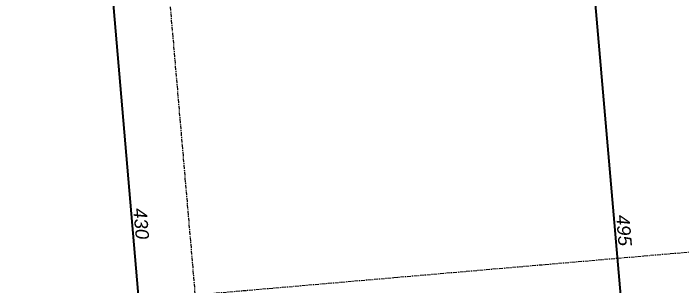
# Model space of a CAD drawing. Header units: millimetres. Extents: x -9331 to 290327, y -149899 to 15728.
# Drawn here: x 129338.7 to 129788.5, y -47203.9 to -47021 of the extents above; entities that cross this region are included whole.
import ezdxf

# ---------------------------------------------------------------- set-up
doc = ezdxf.new("R2010")
doc.units = ezdxf.units.MM
doc.header["$LTSCALE"] = 2
doc.linetypes.add('Grid Line', pattern=[2.2225, 1.27, -0.3175, 0.3175, -0.3175])
doc.layers.add('ENG_Dim', color=2, linetype='Continuous', lineweight=9)
doc.layers.add('ENG_Grid', color=11, linetype='Continuous', lineweight=9)
doc.styles.add('Arial_I', font='ariali.ttf', dxfattribs={"height": 9})
doc.dimstyles.new('Achbert_-_2_5mm_Arial_2', dxfattribs={"dimscale": 30.48, "dimtxt": 12.753242, "dimasz": 0.328084, "dimexe": 0.393701, "dimexo": 0.0625, "dimgap": 0.04101, "dimtad": 1, "dimdec": 0, "dimzin": 0, "dimdsep": 46, "dimtxsty": 'Arial_I', "dimblk1": 'OBLIQUE', "dimblk2": 'OBLIQUE', "dimsah": 1, "dimcen": 0.09, "dimazin": 0, "dimtfac": 1, "dimtdec": 4, "dimtix": 1, "dimtmove": 0, "dimatfit": 3, "dimfxl": 0.393701, "dimfxlon": 1, "dimtvp": 1, "dimtolj": 1, "dimtzin": 0, "dimarcsym": 2})

# ---------------------------------------------------------------- blocks, each defined once
blk = doc.blocks.new('_Oblique')
at = {"color": 0, "linetype": 'ByBlock', "lineweight": -2}
blk.add_line((-0.5, -0.5), (0.5, 0.5), dxfattribs=at)
blk = doc.blocks.new('*D6897')
at = {"layer": 'DEFPOINTS', "color": 0, "transparency": 16777216}
for p in [(129388.42, -46949.52), (129400.38, -46948.49), (129449.4, -47375.86)]:
    blk.add_point(p, dxfattribs=at)
at = {"layer": 'ENG_Dim', "color": 0, "lineweight": -2, "transparency": 16777216}
for p, q in [((129390.32, -46949.36), (129412.33, -46947.46)), ((129437.44, -47376.89), (129400.38, -46948.49)), ((129447.5, -47376.02), (129425.49, -47377.92))]:
    blk.add_line(p, q, dxfattribs=at)
at = {"layer": 'ENG_Dim', "color": 0, "lineweight": -2, "transparency": 16777216, "xscale": 9.999999999999998, "yscale": 9.999999999999998, "zscale": 9.999999999999998}
for p, rotation in [((129400.38, -46948.49), 94.94492632620626), ((129437.44, -47376.89), 274.9449263262063)]:
    blk.add_blockref('_Oblique', p, dxfattribs=dict(at, rotation=rotation))
at = {"layer": 'ENG_Dim', "color": 0, "transparency": 16777216, "insert": (129424.73, -47162.19), "char_height": 9, "width": 34.6103, "attachment_point": 5, "rotation": 274.9449, "style": 'Arial_I'}
blk.add_mtext('\\A1;430', dxfattribs=at)
blk = doc.blocks.new('*D6915')
at = {"layer": 'DEFPOINTS', "color": 0, "transparency": 16777216}
for p in [(129710.57, -46921.65), (129722.53, -46920.62), (129753.24, -47414.81)]:
    blk.add_point(p, dxfattribs=at)
at = {"layer": 'ENG_Dim', "color": 0, "lineweight": -2, "transparency": 16777216}
for p, q in [((129712.47, -46921.49), (129734.48, -46919.58)), ((129765.19, -47413.78), (129722.53, -46920.62)), ((129755.14, -47414.65), (129777.15, -47412.74))]:
    blk.add_line(p, q, dxfattribs=at)
at = {"layer": 'ENG_Dim', "color": 0, "lineweight": -2, "transparency": 16777216, "xscale": 9.999999999999998, "yscale": 9.999999999999998, "zscale": 9.999999999999998}
for p, rotation in [((129722.53, -46920.62), 94.94492632620626), ((129765.19, -47413.78), 274.9449263262063)]:
    blk.add_blockref('_Oblique', p, dxfattribs=dict(at, rotation=rotation))
at = {"layer": 'ENG_Dim', "color": 0, "transparency": 16777216, "insert": (129749.68, -47166.69), "char_height": 9, "width": 34.6103, "attachment_point": 5, "rotation": 274.9449, "style": 'Arial_I'}
blk.add_mtext('\\A1;495', dxfattribs=at)

msp = doc.modelspace()

# ---------------------------------------------------------------- linework, layer by layer
at = {"layer": 'ENG_Grid', "linetype": 'Grid Line'}
for p, q in [((129200.23, -44195.68), (129494.81, -47600.52)), ((130669.12, -47105.71), (128843.36, -47263.68))]:
    msp.add_line(p, q, dxfattribs=at)

# ---------------------------------------------------------------- dimensions: what is measured, and where the dimension line sits
at = {"layer": 'ENG_Dim'}
for base, p1, p2, override, picture, middle in [((129722.53, -46920.62), (129753.24, -47414.81), (129710.57, -46921.65), {"dimpost": '<>', "dimfxl": 495}, '*D6915', (129749.68, -47166.69)), ((129400.38, -46948.49), (129449.4, -47375.86), (129388.42, -46949.52), {"dimpost": '<>', "dimfxl": 430.669247}, '*D6897', (129424.73, -47162.19))]:
    dim = msp.add_linear_dim(base=base, p1=p1, p2=p2, angle=274.9449, dimstyle='Achbert_-_2_5mm_Arial_2', override=override, dxfattribs=at)
    dim.commit()
    dim.dimension.update_dxf_attribs({"geometry": picture, "text_midpoint": middle})

doc.saveas('drawing.dxf')
